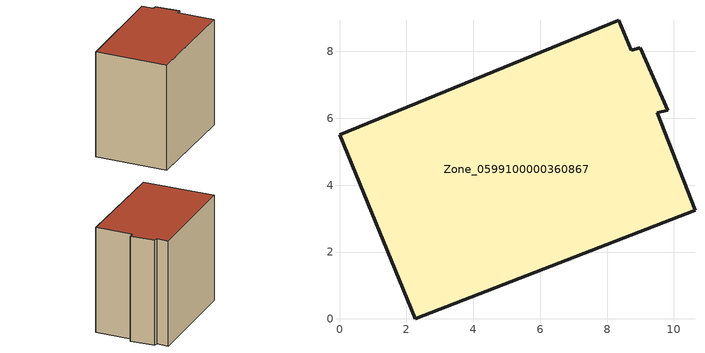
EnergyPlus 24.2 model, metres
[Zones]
Zone_0599100000360867
 floor ground (C_G): 0,5.51 8.35,8.94 8.72,8.04 9,8.12 9.81,6.25 9.5,6.16 10.63,3.26 2.26,0 z0
 wall outside (C_F): 2.26,0 10.63,3.26 9.5,6.16 9.81,6.25 9,8.12 8.72,8.04 8.35,8.94 0,5.51 2.26,0 z0:8.98
 roof outside (C_R): 8.35,8.94 0,5.51 2.26,0 10.63,3.26 9.5,6.16 9.81,6.25 9,8.12 8.72,8.04 z8.98
[BUILDING]
Pand.0599100000360867: North Axis=0; Terrain=City; Loads Convergence Tolerance Value=0.04; Temperature Convergence Tolerance Value=0.4; Solar Distribution=FullExterior; Maximum Number of Warmup Days=25; Minimum Number of Warmup Days=1
[Site:Location]
Rotterdam.The.Hague.AP_ZH_NLD Design_Conditions: Latitude=51.96; Longitude=4.45; Time Zone=1; Elevation=-4.5
[SITE:GROUNDTEMPERATURE:BUILDINGSURFACE]
18, 18, 18, 18, 18, 18, 18, 18, 18, 18, 18, 18
[MATERIAL] Thermal Absorptance=0.9; Solar Absorptance=0.7; Visible Absorptance=0.7
Name | Roughness | Thickness | Conductivity | Density | Specific Heat
G.TI.1992-2005 | MediumSmooth | 0.15 | 0.06 | 540 | 1210
F.TI.1992-2005 | Rough | 0.3 | 0.12 | 1920 | 840
R.TI.1992-2005 | MediumRough | 0.2 | 0.08 | 1500 | 1000
[CONSTRUCTION]
C_G: G.TI.1992-2005
C_F: F.TI.1992-2005
C_R: R.TI.1992-2005
[ZONE]
Zone_0599100000360867: Type=1; Multiplier=1; Ceiling Height=Autocalculate; Volume=Autocalculate; Floor Area=autocalculate; Part of Total Floor Area=Yes
[ZONEINFILTRATION:DESIGNFLOWRATE]
Infil_Zone_0599100000360867: Zone or ZoneList or Space or SpaceList=Zone_0599100000360867; Schedule=AlwaysOn; Design Flow Rate Calculation Method=Flow/Area; Flow Rate per Floor Area=0.0015; Constant Term Coefficient=1; Temperature Term Coefficient=0; Velocity Term Coefficient=0; Velocity Squared Term Coefficient=0
[HVACTEMPLATE:ZONE:IDEALLOADSAIRSYSTEM]
Zone_0599100000360867: Maximum Heating Supply Air Temperature=50; Minimum Cooling Supply Air Temperature=13; Maximum Heating Supply Air Humidity Ratio=0.0156; Minimum Cooling Supply Air Humidity Ratio=0.0077; Heating Limit=NoLimit; Cooling Limit=NoLimit; Dehumidification Control Type=ConstantSensibleHeatRatio; Cooling Sensible Heat Ratio=0.7; Dehumidification Setpoint=60; Humidification Control Type=None; Humidification Setpoint=30; Outdoor Air Method=None; Outdoor Air Flow Rate per Person=0.00944; Outdoor Air Flow Rate per Zone Floor Area=0; Outdoor Air Flow Rate per Zone=0; Demand Controlled Ventilation Type=None; Outdoor Air Economizer Type=NoEconomizer; Heat Recovery Type=None; Sensible Heat Recovery Effectiveness=0.7; Latent Heat Recovery Effectiveness=0.65
[ZONECONTROL:THERMOSTAT]
ThermostatControl_Zone_0599100000360867: Zone or ZoneList=Zone_0599100000360867; Control Type Schedule=DualSetpointControlType; Control 1=Thermostat_Zone_0599100000360867; Temperature Difference Between Cutout And Setpoint=0
[THERMOSTATSETPOINT:DUALSETPOINT]
Thermostat_Zone_0599100000360867: Heating Setpoint Temperature Schedule=HeatingSetpoint_Zone_0599100000360867; Cooling Setpoint Temperature Schedule=CoolingSetpoint_Zone_0599100000360867
[SCHEDULE:COMPACT]
HeatingSetpoint_Zone_0599100000360867: Through: 12/31, For: AllDays, Until: 24:00, 21
CoolingSetpoint_Zone_0599100000360867: Through: 12/31, For: AllDays, Until: 24:00, 24
DualSetpointControlType: Through: 12/31, For: AllDays, Until: 24:00, 4
AlwaysOn: Through: 12/31, For: AllDays, Until: 24:00, 1
